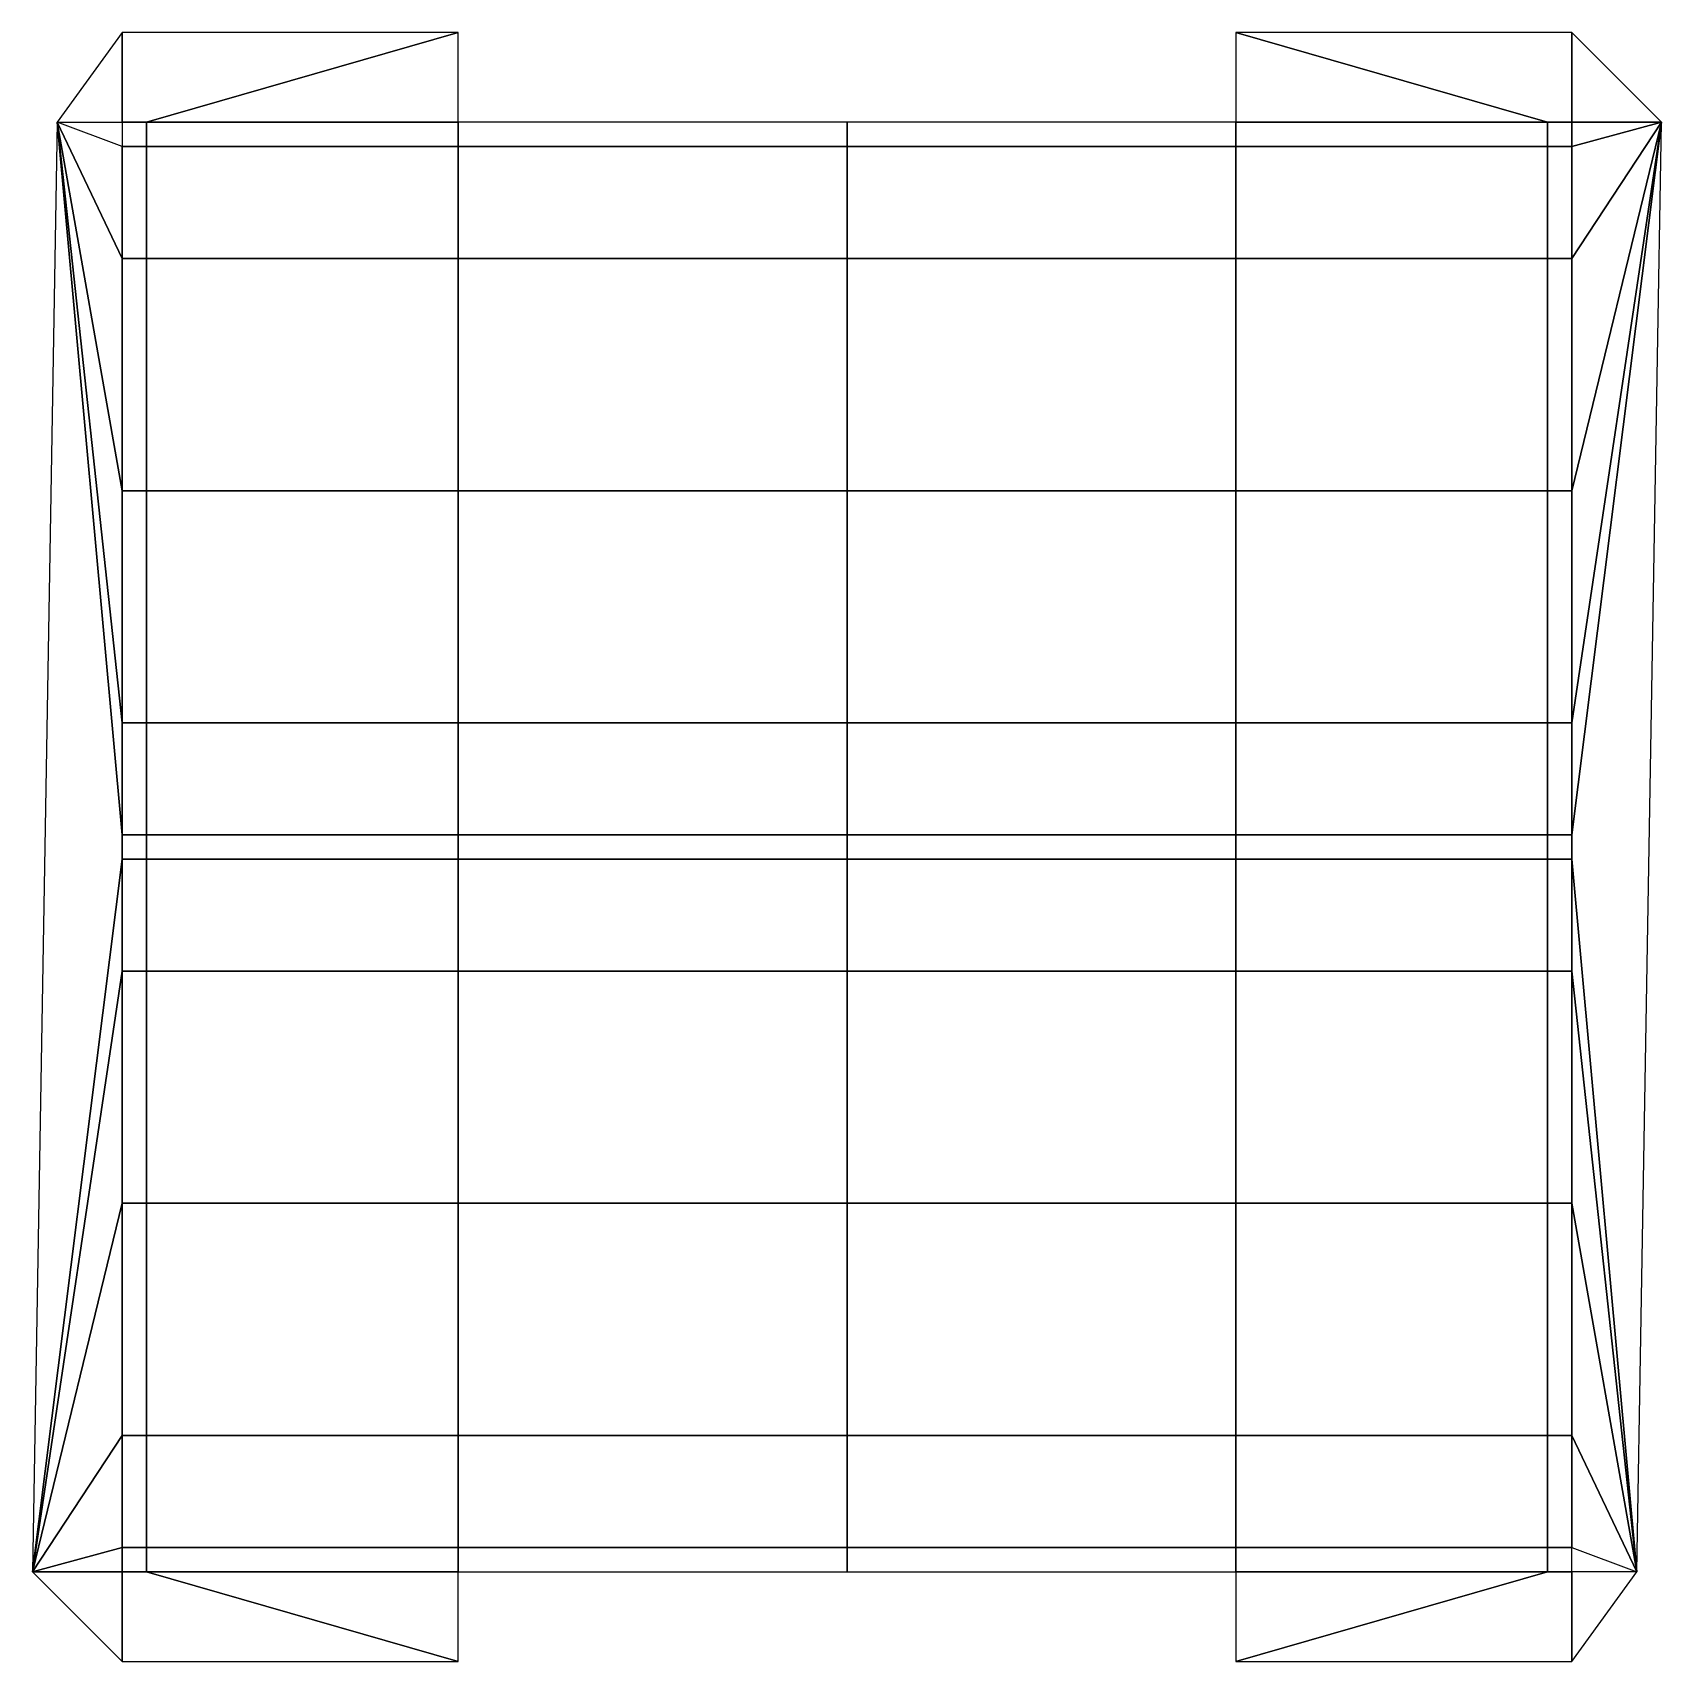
# Model space of a CAD drawing. Extents: x -4 to 4, y -4 to 4.
import ezdxf

# ---------------------------------------------------------------- set-up
doc = ezdxf.new("R2010")
doc.units = 0
doc.layers.add('TENT', color=3, linetype='CONTINUOUS')

msp = doc.modelspace()

# ---------------------------------------------------------------- linework, layer by layer
at = {"layer": 'TENT'}
for points in [[(-3.56, 3.56, 2.01), (-3.56, 4), (-3.88, 3.56), (-3.56, 3.56, 2.01)], [(-3.44, 3.56, 2.01), (-1.91, 4), (-3.56, 4), (-3.56, 3.56, 2.01)], [(-1.91, 4), (-1.91, 4), (-3.44, 3.56, 2.01), (-1.91, 3.56, 1.95)], [(3.56, 3.56, 2.01), (3.56, 4), (1.91, 4), (3.44, 3.56, 2.01)], [(1.91, 3.56, 1.95), (3.44, 3.56, 2.01), (1.91, 4)], [(3.56, 3.56, 2.01), (4, 3.56), (3.56, 4), (3.56, 3.56, 2.01)], [(-3.88, 3.56), (-4, -3.56), (-3.56, -0.06, 2.01), (-3.56, 0.06, 2.01)], [(-3.88, 3.56), (-3.88, 3.56), (-3.56, 0.06, 2.01), (-3.56, 0.61, 1.95)], [(-3.88, 3.56), (-3.88, 3.56), (-3.56, 0.61, 1.95), (-3.56, 1.75, 1.93)], [(-3.88, 3.56), (-3.88, 3.56), (-3.56, 1.75, 1.93), (-3.56, 2.89, 1.95)], [(-3.88, 3.56), (-3.88, 3.56), (-3.56, 2.89, 1.95), (-3.56, 3.44, 2.01)], [(-3.88, 3.56), (-3.88, 3.56), (-3.56, 3.56, 2.01), (-3.56, 3.44, 2.01)], [(-3.44, 3.44, 2.01), (-3.44, 3.56, 2.01), (-3.56, 3.56, 2.01), (-3.56, 3.44, 2.01)], [(-1.91, 3.56, 1.95), (-3.44, 3.56, 2.01), (-3.44, 3.44, 2.01), (-1.91, 3.44, 1.95)], [(0, 3.56, 1.93), (-1.91, 3.56, 1.95), (-1.91, 3.44, 1.95), (0, 3.44, 1.93)], [(0, 3.44, 1.93), (1.91, 3.44, 1.95), (1.91, 3.56, 1.95), (0, 3.56, 1.93)], [(1.91, 3.44, 1.95), (3.44, 3.44, 2.01), (3.44, 3.56, 2.01), (1.91, 3.56, 1.95)], [(3.56, 3.44, 2.01), (3.56, 3.56, 2.01), (3.44, 3.56, 2.01), (3.44, 3.44, 2.01)], [(4, 3.56), (4, 3.56), (3.56, 3.56, 2.01), (3.56, 3.44, 2.01)], [(4, 3.56), (4, 3.56), (3.56, 3.44, 2.01), (3.56, 2.89, 1.95)], [(4, 3.56), (4, 3.56), (3.56, 2.89, 1.95), (3.56, 1.75, 1.93)], [(4, 3.56), (4, 3.56), (3.56, 1.75, 1.93), (3.56, 0.61, 1.95)], [(4, 3.56), (4, 3.56), (3.56, 0.61, 1.95), (3.56, 0.06, 2.01)], [(3.88, -3.56), (4, 3.56), (3.56, 0.06, 2.01), (3.56, -0.06, 2.01)], [(-3.44, 2.89, 1.95), (-3.44, 3.44, 2.01), (-3.56, 3.44, 2.01), (-3.56, 2.89, 1.95)], [(-1.91, 2.89, 1.89), (-1.91, 3.44, 1.95), (-3.44, 3.44, 2.01), (-3.44, 2.89, 1.95)], [(0, 2.89, 1.87), (0, 3.44, 1.93), (-1.91, 3.44, 1.95), (-1.91, 2.89, 1.89)], [(3.44, 2.89, 1.95), (3.44, 3.44, 2.01), (1.91, 3.44, 1.95), (1.91, 2.89, 1.89)], [(3.56, 2.89, 1.95), (3.56, 3.44, 2.01), (3.44, 3.44, 2.01), (3.44, 2.89, 1.95)], [(1.91, 2.89, 1.89), (1.91, 3.44, 1.95), (0, 3.44, 1.93), (0, 2.89, 1.87)], [(-3.44, 1.75, 1.93), (-3.44, 2.89, 1.95), (-3.56, 2.89, 1.95), (-3.56, 1.75, 1.93)], [(-1.91, 1.75, 1.87), (-1.91, 2.89, 1.89), (-3.44, 2.89, 1.95), (-3.44, 1.75, 1.93)], [(0, 1.75, 1.85), (0, 2.89, 1.87), (-1.91, 2.89, 1.89), (-1.91, 1.75, 1.87)], [(1.91, 1.75, 1.87), (1.91, 2.89, 1.89), (0, 2.89, 1.87), (0, 1.75, 1.85)], [(3.44, 1.75, 1.93), (3.44, 2.89, 1.95), (1.91, 2.89, 1.89), (1.91, 1.75, 1.87)], [(3.56, 1.75, 1.93), (3.56, 2.89, 1.95), (3.44, 2.89, 1.95), (3.44, 1.75, 1.93)], [(-3.56, 1.75, 1.93), (-3.56, 0.61, 1.95), (-3.44, 0.61, 1.95), (-3.44, 1.75, 1.93)], [(-3.44, 1.75, 1.93), (-3.44, 0.61, 1.95), (-1.91, 0.61, 1.89), (-1.91, 1.75, 1.87)], [(-1.91, 1.75, 1.87), (-1.91, 0.61, 1.89), (0, 0.61, 1.87), (0, 1.75, 1.85)], [(0, 1.75, 1.85), (0, 0.61, 1.87), (1.91, 0.61, 1.89), (1.91, 1.75, 1.87)], [(1.91, 1.75, 1.87), (1.91, 0.61, 1.89), (3.44, 0.61, 1.95), (3.44, 1.75, 1.93)], [(3.44, 1.75, 1.93), (3.44, 0.61, 1.95), (3.56, 0.61, 1.95), (3.56, 1.75, 1.93)], [(-3.56, 0.61, 1.95), (-3.56, 0.06, 2.01), (-3.44, 0.06, 2.01), (-3.44, 0.61, 1.95)], [(-3.44, 0.61, 1.95), (-3.44, 0.06, 2.01), (-1.91, 0.06, 1.95), (-1.91, 0.61, 1.89)], [(-1.91, 0.61, 1.89), (-1.91, 0.06, 1.95), (0, 0.06, 1.93), (0, 0.61, 1.87)], [(0, 0.61, 1.87), (0, 0.06, 1.93), (1.91, 0.06, 1.95), (1.91, 0.61, 1.89)], [(1.91, 0.61, 1.89), (1.91, 0.06, 1.95), (3.44, 0.06, 2.01), (3.44, 0.61, 1.95)], [(3.44, 0.61, 1.95), (3.44, 0.06, 2.01), (3.56, 0.06, 2.01), (3.56, 0.61, 1.95)], [(-3.56, 0.06, 2.01), (-3.56, -0.06, 2.01), (-3.44, -0.06, 2.01), (-3.44, 0.06, 2.01)], [(-1.91, 0.06, 1.95), (-3.44, 0.06, 2.01), (-3.44, -0.06, 2.01), (-1.91, -0.06, 1.95)], [(0, 0.06, 1.93), (-1.91, 0.06, 1.95), (-1.91, -0.06, 1.95), (0, -0.06, 1.93)], [(0, -0.06, 1.93), (1.91, -0.06, 1.95), (1.91, 0.06, 1.95), (0, 0.06, 1.93)], [(1.91, -0.06, 1.95), (3.44, -0.06, 2.01), (3.44, 0.06, 2.01), (1.91, 0.06, 1.95)], [(3.56, -0.06, 2.01), (3.56, 0.06, 2.01), (3.44, 0.06, 2.01), (3.44, -0.06, 2.01)], [(-4, -3.56), (-4, -3.56), (-3.56, -0.61, 1.95), (-3.56, -0.06, 2.01)], [(-3.44, -0.61, 1.95), (-3.44, -0.06, 2.01), (-3.56, -0.06, 2.01), (-3.56, -0.61, 1.95)], [(-1.91, -0.61, 1.89), (-1.91, -0.06, 1.95), (-3.44, -0.06, 2.01), (-3.44, -0.61, 1.95)], [(0, -0.61, 1.87), (0, -0.06, 1.93), (-1.91, -0.06, 1.95), (-1.91, -0.61, 1.89)], [(1.91, -0.61, 1.89), (1.91, -0.06, 1.95), (0, -0.06, 1.93), (0, -0.61, 1.87)], [(3.44, -0.61, 1.95), (3.44, -0.06, 2.01), (1.91, -0.06, 1.95), (1.91, -0.61, 1.89)], [(3.56, -0.61, 1.95), (3.56, -0.06, 2.01), (3.44, -0.06, 2.01), (3.44, -0.61, 1.95)], [(3.88, -3.56), (3.88, -3.56), (3.56, -0.06, 2.01), (3.56, -0.61, 1.95)], [(-4, -3.56), (-4, -3.56), (-3.56, -1.75, 1.93), (-3.56, -0.61, 1.95)], [(-3.44, -1.75, 1.93), (-3.44, -0.61, 1.95), (-3.56, -0.61, 1.95), (-3.56, -1.75, 1.93)], [(-1.91, -1.75, 1.87), (-1.91, -0.61, 1.89), (-3.44, -0.61, 1.95), (-3.44, -1.75, 1.93)], [(0, -1.75, 1.85), (0, -0.61, 1.87), (-1.91, -0.61, 1.89), (-1.91, -1.75, 1.87)], [(1.91, -1.75, 1.87), (1.91, -0.61, 1.89), (0, -0.61, 1.87), (0, -1.75, 1.85)], [(3.44, -1.75, 1.93), (3.44, -0.61, 1.95), (1.91, -0.61, 1.89), (1.91, -1.75, 1.87)], [(3.56, -1.75, 1.93), (3.56, -0.61, 1.95), (3.44, -0.61, 1.95), (3.44, -1.75, 1.93)], [(3.88, -3.56), (3.88, -3.56), (3.56, -0.61, 1.95), (3.56, -1.75, 1.93)], [(-4, -3.56), (-4, -3.56), (-3.56, -2.89, 1.95), (-3.56, -1.75, 1.93)], [(-3.56, -1.75, 1.93), (-3.56, -2.89, 1.95), (-3.44, -2.89, 1.95), (-3.44, -1.75, 1.93)], [(-3.44, -1.75, 1.93), (-3.44, -2.89, 1.95), (-1.91, -2.89, 1.89), (-1.91, -1.75, 1.87)], [(-1.91, -1.75, 1.87), (-1.91, -2.89, 1.89), (0, -2.89, 1.87), (0, -1.75, 1.85)], [(0, -1.75, 1.85), (0, -2.89, 1.87), (1.91, -2.89, 1.89), (1.91, -1.75, 1.87)], [(1.91, -1.75, 1.87), (1.91, -2.89, 1.89), (3.44, -2.89, 1.95), (3.44, -1.75, 1.93)], [(3.44, -1.75, 1.93), (3.44, -2.89, 1.95), (3.56, -2.89, 1.95), (3.56, -1.75, 1.93)], [(3.88, -3.56), (3.88, -3.56), (3.56, -1.75, 1.93), (3.56, -2.89, 1.95)], [(-4, -3.56), (-4, -3.56), (-3.56, -3.44, 2.01), (-3.56, -2.89, 1.95)], [(-3.56, -2.89, 1.95), (-3.56, -3.44, 2.01), (-3.44, -3.44, 2.01), (-3.44, -2.89, 1.95)], [(-3.44, -2.89, 1.95), (-3.44, -3.44, 2.01), (-1.91, -3.44, 1.95), (-1.91, -2.89, 1.89)], [(-1.91, -2.89, 1.89), (-1.91, -3.44, 1.95), (0, -3.44, 1.93), (0, -2.89, 1.87)], [(0, -2.89, 1.87), (0, -3.44, 1.93), (1.91, -3.44, 1.95), (1.91, -2.89, 1.89)], [(1.91, -2.89, 1.89), (1.91, -3.44, 1.95), (3.44, -3.44, 2.01), (3.44, -2.89, 1.95)], [(3.44, -2.89, 1.95), (3.44, -3.44, 2.01), (3.56, -3.44, 2.01), (3.56, -2.89, 1.95)], [(3.88, -3.56), (3.88, -3.56), (3.56, -2.89, 1.95), (3.56, -3.44, 2.01)], [(-4, -3.56), (-4, -3.56), (-3.56, -3.56, 2.01), (-3.56, -3.44, 2.01)], [(-3.56, -3.44, 2.01), (-3.56, -3.56, 2.01), (-3.44, -3.56, 2.01), (-3.44, -3.44, 2.01)], [(-1.91, -3.44, 1.95), (-3.44, -3.44, 2.01), (-3.44, -3.56, 2.01), (-1.91, -3.56, 1.95)], [(0, -3.44, 1.93), (-1.91, -3.44, 1.95), (-1.91, -3.56, 1.95), (0, -3.56, 1.93)], [(0, -3.56, 1.93), (1.91, -3.56, 1.95), (1.91, -3.44, 1.95), (0, -3.44, 1.93)], [(1.91, -3.56, 1.95), (3.44, -3.56, 2.01), (3.44, -3.44, 2.01), (1.91, -3.44, 1.95)], [(3.44, -3.44, 2.01), (3.44, -3.56, 2.01), (3.56, -3.56, 2.01), (3.56, -3.44, 2.01)], [(3.88, -3.56), (3.88, -3.56), (3.56, -3.56, 2.01), (3.56, -3.44, 2.01)], [(-3.56, -3.56, 2.01), (-4, -3.56), (-3.56, -4), (-3.56, -3.56, 2.01)], [(-3.56, -3.56, 2.01), (-3.56, -4), (-1.91, -4), (-3.44, -3.56, 2.01)], [(-1.91, -3.56, 1.95), (-3.44, -3.56, 2.01), (-1.91, -4)], [(1.91, -4), (1.91, -4), (3.44, -3.56, 2.01), (1.91, -3.56, 1.95)], [(3.44, -3.56, 2.01), (1.91, -4), (3.56, -4), (3.56, -3.56, 2.01)], [(3.56, -3.56, 2.01), (3.56, -4), (3.88, -3.56), (3.56, -3.56, 2.01)]]:
    msp.add_3dface(points, dxfattribs=at)

doc.saveas('drawing.dxf')
